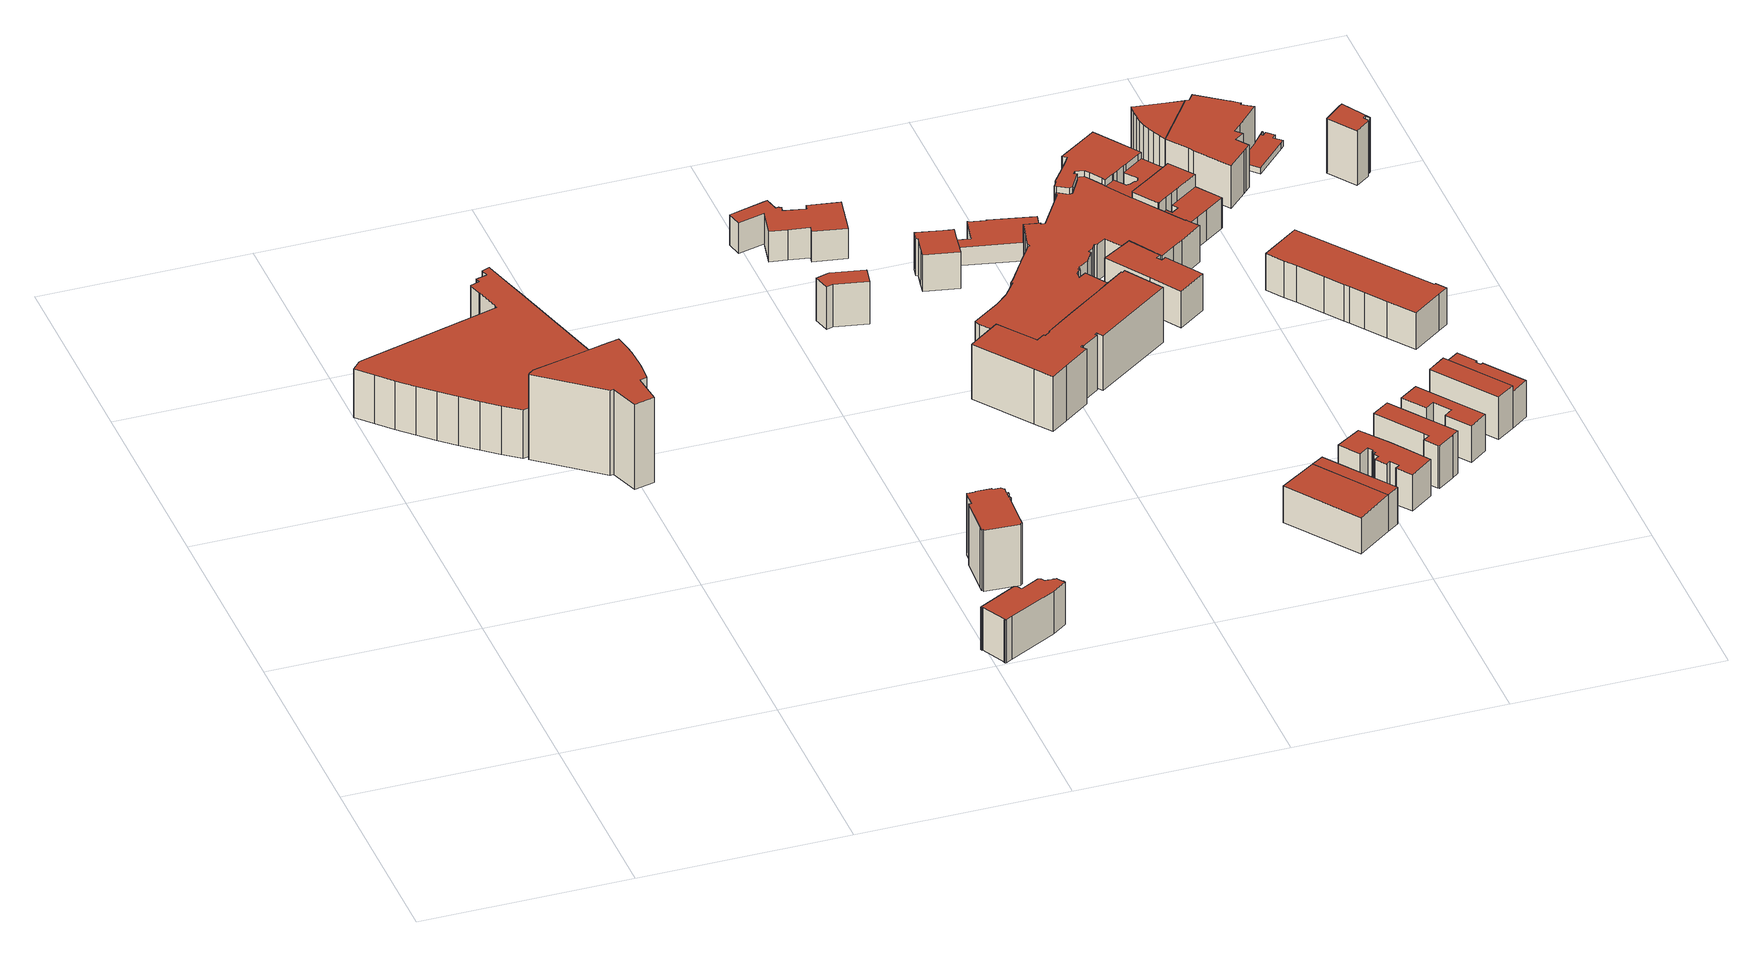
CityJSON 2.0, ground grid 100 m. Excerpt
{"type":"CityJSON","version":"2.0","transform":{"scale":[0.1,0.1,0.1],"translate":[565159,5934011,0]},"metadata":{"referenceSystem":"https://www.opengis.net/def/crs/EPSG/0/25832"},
"CityObjects":{
"building1":{"type":"Building","attributes":{"source":"Freie und Hansestadt Hamburg, LGV / ALKIS","function":"residential","buildingFunctionCode":"1120","roofType":"1000","storeysAboveGround":8,"groundArea":4777,"estimatedHeight":25.6,"heightSource":"storeysAboveGround * 3.2m, fallback 12m; demo extrusion"},"geometry":[{"type":"Solid","lod":"1","boundaries":[[[[0,1,2,3,4,5,6,7,8,9,10,11,12,13,14,15,16,17,18,19,20,21,22,23,24,25,26,27,28,29,30,31]],[[32,33,34,35,36,37,38,39,40,41,42,43,44,45,46,47,48,49,50,51,52,53,54,55,56,57,58,59,60,61,62,63]],[[31,30,33,32]],[[30,29,34,33]],[[29,28,35,34]],[[28,27,36,35]],[[27,26,37,36]],[[26,25,38,37]],[[25,24,39,38]],[[24,23,40,39]],[[23,22,41,40]],[[22,21,42,41]],[[21,20,43,42]],[[20,19,44,43]],[[19,18,45,44]],[[18,17,46,45]],[[17,16,47,46]],[[16,15,48,47]],[[15,14,49,48]],[[14,13,50,49]],[[13,12,51,50]],[[12,11,52,51]],[[11,10,53,52]],[[10,9,54,53]],[[9,8,55,54]],[[8,7,56,55]],[[7,6,57,56]],[[6,5,58,57]],[[5,4,59,58]],[[4,3,60,59]],[[3,2,61,60]],[[2,1,62,61]],[[1,0,63,62]],[[0,31,32,63]]]],"semantics":{"surfaces":[{"type":"GroundSurface"},{"type":"RoofSurface"},{"type":"WallSurface"}],"values":[[0,1,2,2,2,2,2,2,2,2,2,2,2,2,2,2,2,2,2,2,2,2,2,2,2,2,2,2,2,2,2,2,2,2]]}}]},
"building2":{"type":"Building","attributes":{"source":"Freie und Hansestadt Hamburg, LGV / ALKIS","function":"commercial","buildingFunctionCode":"2020","roofType":"1000","storeysAboveGround":14,"groundArea":1231,"estimatedHeight":44.8,"heightSource":"storeysAboveGround * 3.2m, fallback 12m; demo extrusion"},"geometry":[{"type":"Solid","lod":"1","boundaries":[[[[64,65,66,67,68,69,70,6,5,4,3,2,71,72,73,74,75,76,77,78]],[[79,80,81,82,83,84,85,86,87,88,89,90,91,92,93,94,95,96,97,98]],[[78,77,80,79]],[[77,76,81,80]],[[76,75,82,81]],[[75,74,83,82]],[[74,73,84,83]],[[73,72,85,84]],[[72,71,86,85]],[[71,2,87,86]],[[2,3,88,87]],[[3,4,89,88]],[[4,5,90,89]],[[5,6,91,90]],[[6,70,92,91]],[[70,69,93,92]],[[69,68,94,93]],[[68,67,95,94]],[[67,66,96,95]],[[66,65,97,96]],[[65,64,98,97]],[[64,78,79,98]]]],"semantics":{"surfaces":[{"type":"GroundSurface"},{"type":"RoofSurface"},{"type":"WallSurface"}],"values":[[0,1,2,2,2,2,2,2,2,2,2,2,2,2,2,2,2,2,2,2,2,2]]}}]},
"building3":{"type":"Building","attributes":{"source":"Freie und Hansestadt Hamburg, LGV / ALKIS","function":"commercial","buildingFunctionCode":"2020","roofType":"3400","storeysAboveGround":7,"groundArea":482,"estimatedHeight":22.4,"heightSource":"storeysAboveGround * 3.2m, fallback 12m; demo extrusion"},"geometry":[{"type":"Solid","lod":"1","boundaries":[[[[99,100,101,102,103,104,105,106,107,108,109,110,111,112,113,114,115,116,117,118,119,120,121,122,123,124,125,126,127,128,129,130,131,132,133]],[[134,135,136,137,138,139,140,141,142,143,144,145,146,147,148,149,150,151,152,153,154,155,156,157,158,159,160,161,162,163,164,165,166,167,168]],[[133,132,135,134]],[[132,131,136,135]],[[131,130,137,136]],[[130,129,138,137]],[[129,128,139,138]],[[128,127,140,139]],[[127,126,141,140]],[[126,125,142,141]],[[125,124,143,142]],[[124,123,144,143]],[[123,122,145,144]],[[122,121,146,145]],[[121,120,147,146]],[[120,119,148,147]],[[119,118,149,148]],[[118,117,150,149]],[[117,116,151,150]],[[116,115,152,151]],[[115,114,153,152]],[[114,113,154,153]],[[113,112,155,154]],[[112,111,156,155]],[[111,110,157,156]],[[110,109,158,157]],[[109,108,159,158]],[[108,107,160,159]],[[107,106,161,160]],[[106,105,162,161]],[[105,104,163,162]],[[104,103,164,163]],[[103,102,165,164]],[[102,101,166,165]],[[101,100,167,166]],[[100,99,168,167]],[[99,133,134,168]]]],"semantics":{"surfaces":[{"type":"GroundSurface"},{"type":"RoofSurface"},{"type":"WallSurface"}],"values":[[0,1,2,2,2,2,2,2,2,2,2,2,2,2,2,2,2,2,2,2,2,2,2,2,2,2,2,2,2,2,2,2,2,2,2,2,2]]}}]},
"building4":{"type":"Building","attributes":{"source":"Freie und Hansestadt Hamburg, LGV / ALKIS","function":"commercial","buildingFunctionCode":"2310","roofType":"1000","storeysAboveGround":10,"groundArea":520,"estimatedHeight":32,"heightSource":"storeysAboveGround * 3.2m, fallback 12m; demo extrusion"},"geometry":[{"type":"Solid","lod":"1","boundaries":[[[[169,170,171,172,173,174,175,176,177,178,179,180,181,182,183,184,185,186,187,188,189,190,191,192,193,194,195]],[[196,197,198,199,200,201,202,203,204,205,206,207,208,209,210,211,212,213,214,215,216,217,218,219,220,221,222]],[[195,194,197,196]],[[194,193,198,197]],[[193,192,199,198]],[[192,191,200,199]],[[191,190,201,200]],[[190,189,202,201]],[[189,188,203,202]],[[188,187,204,203]],[[187,186,205,204]],[[186,185,206,205]],[[185,184,207,206]],[[184,183,208,207]],[[183,182,209,208]],[[182,181,210,209]],[[181,180,211,210]],[[180,179,212,211]],[[179,178,213,212]],[[178,177,214,213]],[[177,176,215,214]],[[176,175,216,215]],[[175,174,217,216]],[[174,173,218,217]],[[173,172,219,218]],[[172,171,220,219]],[[171,170,221,220]],[[170,169,222,221]],[[169,195,196,222]]]],"semantics":{"surfaces":[{"type":"GroundSurface"},{"type":"RoofSurface"},{"type":"WallSurface"}],"values":[[0,1,2,2,2,2,2,2,2,2,2,2,2,2,2,2,2,2,2,2,2,2,2,2,2,2,2,2,2]]}}]},
"building5":{"type":"Building","attributes":{"source":"Freie und Hansestadt Hamburg, LGV / ALKIS","function":"commercial","buildingFunctionCode":"2020","roofType":"1000","storeysAboveGround":7,"groundArea":184,"estimatedHeight":22.4,"heightSource":"storeysAboveGround * 3.2m, fallback 12m; demo extrusion"},"geometry":[{"type":"Solid","lod":"1","boundaries":[[[[223,224,225,226,227,228,229]],[[230,231,232,233,234,235,236]],[[229,228,231,230]],[[228,227,232,231]],[[227,226,233,232]],[[226,225,234,233]],[[225,224,235,234]],[[224,223,236,235]],[[223,229,230,236]]]],"semantics":{"surfaces":[{"type":"GroundSurface"},{"type":"RoofSurface"},{"type":"WallSurface"}],"values":[[0,1,2,2,2,2,2,2,2]]}}]},
"building6":{"type":"Building","attributes":{"source":"Freie und Hansestadt Hamburg, LGV / ALKIS","function":"commercial","buildingFunctionCode":"2020","roofType":"3400","storeysAboveGround":5,"groundArea":736,"estimatedHeight":16,"heightSource":"storeysAboveGround * 3.2m, fallback 12m; demo extrusion"},"geometry":[{"type":"Solid","lod":"1","boundaries":[[[[237,238,239,240,241,242,243,244,245,246,247,248,249,250,251,252,253,254,255]],[[256,257,258,259,260,261,262,263,264,265,266,267,268,269,270,271,272,273,274]],[[255,254,257,256]],[[254,253,258,257]],[[253,252,259,258]],[[252,251,260,259]],[[251,250,261,260]],[[250,249,262,261]],[[249,248,263,262]],[[248,247,264,263]],[[247,246,265,264]],[[246,245,266,265]],[[245,244,267,266]],[[244,243,268,267]],[[243,242,269,268]],[[242,241,270,269]],[[241,240,271,270]],[[240,239,272,271]],[[239,238,273,272]],[[238,237,274,273]],[[237,255,256,274]]]],"semantics":{"surfaces":[{"type":"GroundSurface"},{"type":"RoofSurface"},{"type":"WallSurface"}],"values":[[0,1,2,2,2,2,2,2,2,2,2,2,2,2,2,2,2,2,2,2,2]]}}]},
"building7":{"type":"Building","attributes":{"source":"Freie und Hansestadt Hamburg, LGV / ALKIS","function":"commercial","buildingFunctionCode":"2020","roofType":"1000","storeysAboveGround":6,"groundArea":290,"estimatedHeight":19.2,"heightSource":"storeysAboveGround * 3.2m, fallback 12m; demo extrusion"},"geometry":[{"type":"Solid","lod":"1","boundaries":[[[[275,276,277,278,279,280,281,282,283,284,285]],[[286,287,288,289,290,291,292,293,294,295,296]],[[285,284,287,286]],[[284,283,288,287]],[[283,282,289,288]],[[282,281,290,289]],[[281,280,291,290]],[[280,279,292,291]],[[279,278,293,292]],[[278,277,294,293]],[[277,276,295,294]],[[276,275,296,295]],[[275,285,286,296]]]],"semantics":{"surfaces":[{"type":"GroundSurface"},{"type":"RoofSurface"},{"type":"WallSurface"}],"values":[[0,1,2,2,2,2,2,2,2,2,2,2,2]]}}]},
"building8":{"type":"Building","attributes":{"source":"Freie und Hansestadt Hamburg, LGV / ALKIS","function":"commercial","buildingFunctionCode":"2071","roofType":"1000","storeysAboveGround":9,"groundArea":2142,"estimatedHeight":28.8,"heightSource":"storeysAboveGround * 3.2m, fallback 12m; demo extrusion"},"geometry":[{"type":"Solid","lod":"1","boundaries":[[[[297,298,299,300,301,302,303,304,305,306,307,308,309,310,311,312,313,314,315,316,317,318,319,320,321,322,323,324,325,326,327]],[[328,329,330,331,332,333,334,335,336,337,338,339,340,341,342,343,344,345,346,347,348,349,350,351,352,353,354,355,356,357,358]],[[327,326,329,328]],[[326,325,330,329]],[[325,324,331,330]],[[324,323,332,331]],[[323,322,333,332]],[[322,321,334,333]],[[321,320,335,334]],[[320,319,336,335]],[[319,318,337,336]],[[318,317,338,337]],[[317,316,339,338]],[[316,315,340,339]],[[315,314,341,340]],[[314,313,342,341]],[[313,312,343,342]],[[312,311,344,343]],[[311,310,345,344]],[[310,309,346,345]],[[309,308,347,346]],[[308,307,348,347]],[[307,306,349,348]],[[306,305,350,349]],[[305,304,351,350]],[[304,303,352,351]],[[303,302,353,352]],[[302,301,354,353]],[[301,300,355,354]],[[300,299,356,355]],[[299,298,357,356]],[[298,297,358,357]],[[297,327,328,358]]]],"semantics":{"surfaces":[{"type":"GroundSurface"},{"type":"RoofSurface"},{"type":"WallSurface"}],"values":[[0,1,2,2,2,2,2,2,2,2,2,2,2,2,2,2,2,2,2,2,2,2,2,2,2,2,2,2,2,2,2,2,2]]}}]},
"building9":{"type":"Building","attributes":{"source":"Freie und Hansestadt Hamburg, LGV / ALKIS","function":"commercial","buildingFunctionCode":"2020","roofType":"3400","storeysAboveGround":6,"groundArea":855,"estimatedHeight":19.2,"heightSource":"storeysAboveGround * 3.2m, fallback 12m; demo extrusion"},"geometry":[{"type":"Solid","lod":"1","boundaries":[[[[359,360,361,362]],[[363,364,365,366]],[[362,361,364,363]],[[361,360,365,364]],[[360,359,366,365]],[[359,362,363,366]]]],"semantics":{"surfaces":[{"type":"GroundSurface"},{"type":"RoofSurface"},{"type":"WallSurface"}],"values":[[0,1,2,2,2,2]]}}]},
"building10":{"type":"Building","attributes":{"source":"Freie und Hansestadt Hamburg, LGV / ALKIS","function":"commercial","buildingFunctionCode":"2520","roofType":"1000","storeysAboveGround":3,"groundArea":622,"estimatedHeight":9.6,"heightSource":"storeysAboveGround * 3.2m, fallback 12m; demo extrusion"},"geometry":[{"type":"Solid","lod":"1","boundaries":[[[[367,368,369,370,371,372,373,284,283,374,375,376,377,378,379]],[[380,381,382,383,384,385,386,387,388,389,390,391,392,393,394]],[[379,378,381,380]],[[378,377,382,381]],[[377,376,383,382]],[[376,375,384,383]],[[375,374,385,384]],[[374,283,386,385]],[[283,284,387,386]],[[284,373,388,387]],[[373,372,389,388]],[[372,371,390,389]],[[371,370,391,390]],[[370,369,392,391]],[[369,368,393,392]],[[368,367,394,393]],[[367,379,380,394]]]],"semantics":{"surfaces":[{"type":"GroundSurface"},{"type":"RoofSurface"},{"type":"WallSurface"}],"values":[[0,1,2,2,2,2,2,2,2,2,2,2,2,2,2,2,2]]}}]},
"building11":{"type":"Building","attributes":{"source":"Freie und Hansestadt Hamburg, LGV / ALKIS","function":"commercial","buildingFunctionCode":"2020","roofType":"1000","storeysAboveGround":6,"groundArea":5224,"estimatedHeight":19.2,"heightSource":"storeysAboveGround * 3.2m, fallback 12m; demo extrusion"},"geometry":[{"type":"Solid","lod":"1","boundaries":[[[[395,396,397,398,399,400,401,402,403,404,405,406,407,408,409,410,411,412,413,414,415,416,417,418,419,420,421,422,423,424,425,426,427,428,429,430,431,432,433,434,435,436,437,325,324,438,439,323,322,321,320,319,318,317,316,315,440,441,314,313,442,443,444,445,446,447,448,449,450,451,452,453,454,455,456,457,458,459,460,461,462,463,464,465,466,467,468,469,470,373,372,471,472,473,474,475,476,477,478,479,480,481,482,483,484]],[[485,486,487,488,489,490,491,492,493,494,495,496,497,498,499,500,501,502,503,504,505,506,507,508,509,510,511,512,513,514,515,516,517,518,519,520,521,522,523,524,525,526,527,528,529,530,531,532,533,534,535,536,537,538,539,540,541,542,543,544,545,546,547,548,549,550,551,552,553,554,555,556,557,558,559,560,561,562,563,564,565,566,567,568,569,570,571,572,573,574,575,576,577,578,579,580,581,582,583,584,585,586,587,588,589]],[[484,483,486,485]],[[483,482,487,486]],[[482,481,488,487]],[[481,480,489,488]],[[480,479,490,489]],[[479,478,491,490]],[[478,477,492,491]],[[477,476,493,492]],[[476,475,494,493]],[[475,474,495,494]],[[474,473,496,495]],[[473,472,497,496]],[[472,471,498,497]],[[471,372,499,498]],[[372,373,500,499]],[[373,470,501,500]],[[470,469,502,501]],[[469,468,503,502]],[[468,467,504,503]],[[467,466,505,504]],[[466,465,506,505]],[[465,464,507,506]],[[464,463,508,507]],[[463,462,509,508]],[[462,461,510,509]],[[461,460,511,510]],[[460,459,512,511]],[[459,458,513,512]],[[458,457,514,513]],[[457,456,515,514]],[[456,455,516,515]],[[455,454,517,516]],[[454,453,518,517]],[[453,452,519,518]],[[452,451,520,519]],[[451,450,521,520]],[[450,449,522,521]],[[449,448,523,522]],[[448,447,524,523]],[[447,446,525,524]],[[446,445,526,525]],[[445,444,527,526]],[[444,443,528,527]],[[443,442,529,528]],[[442,313,530,529]],[[313,314,531,530]],[[314,441,532,531]],[[441,440,533,532]],[[440,315,534,533]],[[315,316,535,534]],[[316,317,536,535]],[[317,318,537,536]],[[318,319,538,537]],[[319,320,539,538]],[[320,321,540,539]],[[321,322,541,540]],[[322,323,542,541]],[[323,439,543,542]],[[439,438,544,543]],[[438,324,545,544]],[[324,325,546,545]],[[325,437,547,546]],[[437,436,548,547]],[[436,435,549,548]],[[435,434,550,549]],[[434,433,551,550]],[[433,432,552,551]],[[432,431,553,552]],[[431,430,554,553]],[[430,429,555,554]],[[429,428,556,555]],[[428,427,557,556]],[[427,426,558,557]],[[426,425,559,558]],[[425,424,560,559]],[[424,423,561,560]],[[423,422,562,561]],[[422,421,563,562]],[[421,420,564,563]],[[420,419,565,564]],[[419,418,566,565]],[[418,417,567,566]],[[417,416,568,567]],[[416,415,569,568]],[[415,414,570,569]],[[414,413,571,570]],[[413,412,572,571]],[[412,411,573,572]],[[411,410,574,573]],[[410,409,575,574]],[[409,408,576,575]],[[408,407,577,576]],[[407,406,578,577]],[[406,405,579,578]],[[405,404,580,579]],[[404,403,581,580]],[[403,402,582,581]],[[402,401,583,582]],[[401,400,584,583]],[[400,399,585,584]],[[399,398,586,585]],[[398,397,587,586]],[[397,396,588,587]],[[396,395,589,588]],[[395,484,485,589]]]],"semantics":{"surfaces":[{"type":"GroundSurface"},{"type":"RoofSurface"},{"type":"WallSurface"}],"values":[[0,1,2,2,2,2,2,2,2,2,2,2,2,2,2,2,2,2,2,2,2,2,2,2,2,2,2,2,2,2,2,2,2,2,2,2,2,2,2,2,2,2,2,2,2,2,2,2,2,2,2,2,2,2,2,2,2,2,2,2,2,2,2,2,2,2,2,2,2,2,2,2,2,2,2,2,2,2,2,2,2,2,2,2,2,2,2,2,2,2,2,2,2,2,2,2,2,2,2,2,2,2,2,2,2,2,2]]}}]},
"building12":{"type":"Building","attributes":{"source":"Freie und Hansestadt Hamburg, LGV / ALKIS","function":"commercial","buildingFunctionCode":"2020","roofType":"3400","storeysAboveGround":6,"groundArea":271,"estimatedHeight":19.2,"heightSource":"storeysAboveGround * 3.2m, fallback 12m; demo extrusion"},"geometry":[{"type":"Solid","lod":"1","boundaries":[[[[362,361,590,591]],[[592,593,364,363]],[[591,590,593,592]],[[590,361,364,593]],[[361,362,363,364]],[[362,591,592,363]]]],"semantics":{"surfaces":[{"type":"GroundSurface"},{"type":"RoofSurface"},{"type":"WallSurface"}],"values":[[0,1,2,2,2,2]]}}]},
"building13":{"type":"Building","attributes":{"source":"Freie und Hansestadt Hamburg, LGV / ALKIS","function":"commercial","buildingFunctionCode":"2310","roofType":"3200","storeysAboveGround":6,"groundArea":506,"estimatedHeight":19.2,"heightSource":"storeysAboveGround * 3.2m, fallback 12m; demo extrusion"},"geometry":[{"type":"Solid","lod":"1","boundaries":[[[[594,595,596,597,598,599,600,601,602,603,604,605,606,607,608,609,610,611,612]],[[613,614,615,616,617,618,619,620,621,622,623,624,625,626,627,628,629,630,631]],[[612,611,614,613]],[[611,610,615,614]],[[610,609,616,615]],[[609,608,617,616]],[[608,607,618,617]],[[607,606,619,618]],[[606,605,620,619]],[[605,604,621,620]],[[604,603,622,621]],[[603,602,623,622]],[[602,601,624,623]],[[601,600,625,624]],[[600,599,626,625]],[[599,598,627,626]],[[598,597,628,627]],[[597,596,629,628]],[[596,595,630,629]],[[595,594,631,630]],[[594,612,613,631]]]],"semantics":{"surfaces":[{"type":"GroundSurface"},{"type":"RoofSurface"},{"type":"WallSurface"}],"values":[[0,1,2,2,2,2,2,2,2,2,2,2,2,2,2,2,2,2,2,2,2]]}}]},
"building14":{"type":"Building","attributes":{"source":"Freie und Hansestadt Hamburg, LGV / ALKIS","function":"commercial","buildingFunctionCode":"2020","roofType":"1000","storeysAboveGround":6,"groundArea":663,"estimatedHeight":19.2,"heightSource":"storeysAboveGround * 3.2m, fallback 12m; demo extrusion"},"geometry":[{"type":"Solid","lod":"1","boundaries":[[[[632,633,634,635,636,637,638,418,417,416]],[[568,567,566,639,640,641,642,643,644,645]],[[416,417,567,568]],[[417,418,566,567]],[[418,638,639,566]],[[638,637,640,639]],[[637,636,641,640]],[[636,635,642,641]],[[635,634,643,642]],[[634,633,644,643]],[[633,632,645,644]],[[632,416,568,645]]]],"semantics":{"surfaces":[{"type":"GroundSurface"},{"type":"RoofSurface"},{"type":"WallSurface"}],"values":[[0,1,2,2,2,2,2,2,2,2,2,2]]}}]},
"building15":{"type":"Building","attributes":{"source":"Freie und Hansestadt Hamburg, LGV / ALKIS","function":"commercial","buildingFunctionCode":"2010","roofType":"1000","storeysAboveGround":7,"groundArea":402,"estimatedHeight":22.4,"heightSource":"storeysAboveGround * 3.2m, fallback 12m; demo extrusion"},"geometry":[{"type":"Solid","lod":"1","boundaries":[[[[646,647,648,649,650,651,652,653,654,655,656]],[[657,658,659,660,661,662,663,664,665,666,667]],[[656,655,658,657]],[[655,654,659,658]],[[654,653,660,659]],[[653,652,661,660]],[[652,651,662,661]],[[651,650,663,662]],[[650,649,664,663]],[[649,648,665,664]],[[648,647,666,665]],[[647,646,667,666]],[[646,656,657,667]]]],"semantics":{"surfaces":[{"type":"GroundSurface"},{"type":"RoofSurface"},{"type":"WallSurface"}],"values":[[0,1,2,2,2,2,2,2,2,2,2,2,2]]}}]},
"building16":{"type":"Building","attributes":{"source":"Freie und Hansestadt Hamburg, LGV / ALKIS","function":"commercial","buildingFunctionCode":"2310","roofType":"5000","storeysAboveGround":7,"groundArea":782,"estimatedHeight":22.4,"heightSource":"storeysAboveGround * 3.2m, fallback 12m; demo extrusion"},"geometry":[{"type":"Solid","lod":"1","boundaries":[[[[668,669,670,671,672,673,395,484,483,482,481,480,479,478,477,476,674,675,676,677,678,679,680,681,682,683,684,685]],[[686,687,688,689,690,691,692,693,694,695,696,697,698,699,700,701,702,703,704,705,706,707,708,709,710,711,712,713]],[[685,684,687,686]],[[684,683,688,687]],[[683,682,689,688]],[[682,681,690,689]],[[681,680,691,690]],[[680,679,692,691]],[[679,678,693,692]],[[678,677,694,693]],[[677,676,695,694]],[[676,675,696,695]],[[675,674,697,696]],[[674,476,698,697]],[[476,477,699,698]],[[477,478,700,699]],[[478,479,701,700]],[[479,480,702,701]],[[480,481,703,702]],[[481,482,704,703]],[[482,483,705,704]],[[483,484,706,705]],[[484,395,707,706]],[[395,673,708,707]],[[673,672,709,708]],[[672,671,710,709]],[[671,670,711,710]],[[670,669,712,711]],[[669,668,713,712]],[[668,685,686,713]]]],"semantics":{"surfaces":[{"type":"GroundSurface"},{"type":"RoofSurface"},{"type":"WallSurface"}],"values":[[0,1,2,2,2,2,2,2,2,2,2,2,2,2,2,2,2,2,2,2,2,2,2,2,2,2,2,2,2,2]]}}]},
"building17":{"type":"Building","attributes":{"source":"Freie und Hansestadt Hamburg, LGV / ALKIS","function":"commercial","buildingFunctionCode":"2310","roofType":"3400","storeysAboveGround":6,"groundArea":322,"estimatedHeight":19.2,"heightSource":"storeysAboveGround * 3.2m, fallback 12m; demo extrusion"},"geometry":[{"type":"Solid","lod":"1","boundaries":[[[[714,715,399,398,397,396,395,673,672,716,717,718,719,720,721,670,669,668,685]],[[722,723,724,725,726,727,728,729,730,731,732,733,589,588,587,586,585,734,735]],[[685,668,723,722]],[[668,669,724,723]],[[669,670,725,724]],[[670,721,726,725]],[[721,720,727,726]],[[720,719,728,727]],[[719,718,729,728]],[[718,717,730,729]],[[717,716,731,730]],[[716,672,732,731]],[[672,673,733,732]],[[673,395,589,733]],[[395,396,588,589]],[[396,397,587,588]],[[397,398,586,587]],[[398,399,585,586]],[[399,715,734,585]],[[715,714,735,734]],[[714,685,722,735]]]],"semantics":{"surfaces":[{"type":"GroundSurface"},{"type":"RoofSurface"},{"type":"WallSurface"}],"values":[[0,1,2,2,2,2,2,2,2,2,2,2,2,2,2,2,2,2,2,2,2]]}}]},
"building18":{"type":"Building","attributes":{"source":"Freie und Hansestadt Hamburg, LGV / ALKIS","function":"commercial","buildingFunctionCode":"2020","roofType":"5000","storeysAboveGround":7,"groundArea":382,"estimatedHeight":22.4,"heightSource":"storeysAboveGround * 3.2m, fallback 12m; demo extrusion"},"geometry":[{"type":"Solid","lod":"1","boundaries":[[[[736,737,404,403,402,401,400,399,715,714,738,739,740]],[[741,742,743,744,745,746,747,748,749,750,751,752,753]],[[740,739,742,741]],[[739,738,743,742]],[[738,714,744,743]],[[714,715,745,744]],[[715,399,746,745]],[[399,400,747,746]],[[400,401,748,747]],[[401,402,749,748]],[[402,403,750,749]],[[403,404,751,750]],[[404,737,752,751]],[[737,736,753,752]],[[736,740,741,753]]]],"semantics":{"surfaces":[{"type":"GroundSurface"},{"type":"RoofSurface"},{"type":"WallSurface"}],"values":[[0,1,2,2,2,2,2,2,2,2,2,2,2,2,2]]}}]},
"building19":{"type":"Building","attributes":{"source":"Freie und Hansestadt Hamburg, LGV / ALKIS","function":"commercial","buildingFunctionCode":"2310","roofType":"1000","storeysAboveGround":6,"groundArea":338,"estimatedHeight":19.2,"heightSource":"storeysAboveGround * 3.2m, fallback 12m; demo extrusion"},"geometry":[{"type":"Solid","lod":"1","boundaries":[[[[754,755,756,757,758,759,760,761]],[[762,763,764,765,766,767,768,769]],[[761,760,763,762]],[[760,759,764,763]],[[759,758,765,764]],[[758,757,766,765]],[[757,756,767,766]],[[756,755,768,767]],[[755,754,769,768]],[[754,761,762,769]]]],"semantics":{"surfaces":[{"type":"GroundSurface"},{"type":"RoofSurface"},{"type":"WallSurface"}],"values":[[0,1,2,2,2,2,2,2,2,2]]}}]},
"building20":{"type":"Building","attributes":{"source":"Freie und Hansestadt Hamburg, LGV / ALKIS","function":"commercial","buildingFunctionCode":"2020","roofType":"3100","storeysAboveGround":5,"groundArea":374,"estimatedHeight":16,"heightSource":"storeysAboveGround * 3.2m, fallback 12m; demo extrusion"},"geometry":[{"type":"Solid","lod":"1","boundaries":[[[[770,771,772,409,408,407,406,405,404,737,736,773,774,740,739,738,775,776]],[[777,778,779,780,781,782,783,784,785,786,787,788,789,790,791,792,793,794]],[[776,775,778,777]],[[775,738,779,778]],[[738,739,780,779]],[[739,740,781,780]],[[740,774,782,781]],[[774,773,783,782]],[[773,736,784,783]],[[736,737,785,784]],[[737,404,786,785]],[[404,405,787,786]],[[405,406,788,787]],[[406,407,789,788]],[[407,408,790,789]],[[408,409,791,790]],[[409,772,792,791]],[[772,771,793,792]],[[771,770,794,793]],[[770,776,777,794]]]],"semantics":{"surfaces":[{"type":"GroundSurface"},{"type":"RoofSurface"},{"type":"WallSurface"}],"values":[[0,1,2,2,2,2,2,2,2,2,2,2,2,2,2,2,2,2,2,2]]}}]},
"building21":{"type":"Building","attributes":{"source":"Freie und Hansestadt Hamburg, LGV / ALKIS","function":"commercial","buildingFunctionCode":"2020","roofType":"1000","storeysAboveGround":7,"groundArea":380,"estimatedHeight":22.4,"heightSource":"storeysAboveGround * 3.2m, fallback 12m; demo extrusion"},"geometry":[{"type":"Solid","lod":"1","boundaries":[[[[795,796,797,798]],[[799,800,801,802]],[[798,797,800,799]],[[797,796,801,800]],[[796,795,802,801]],[[795,798,799,802]]]],"semantics":{"surfaces":[{"type":"GroundSurface"},{"type":"RoofSurface"},{"type":"WallSurface"}],"values":[[0,1,2,2,2,2]]}}]},
"building22":{"type":"Building","attributes":{"source":"Freie und Hansestadt Hamburg, LGV / ALKIS","function":"commercial","buildingFunctionCode":"2310","roofType":"3400","storeysAboveGround":7,"groundArea":364,"estimatedHeight":22.4,"heightSource":"storeysAboveGround * 3.2m, fallback 12m; demo extrusion"},"geometry":[{"type":"Solid","lod":"1","boundaries":[[[[803,804,805,806,807,808,809,810,811,812,813,814,815,816]],[[817,818,819,820,821,822,823,824,825,826,827,828,829,830]],[[816,815,818,817]],[[815,814,819,818]],[[814,813,820,819]],[[813,812,821,820]],[[812,811,822,821]],[[811,810,823,822]],[[810,809,824,823]],[[809,808,825,824]],[[808,807,826,825]],[[807,806,827,826]],[[806,805,828,827]],[[805,804,829,828]],[[804,803,830,829]],[[803,816,817,830]]]],"semantics":{"surfaces":[{"type":"GroundSurface"},{"type":"RoofSurface"},{"type":"WallSurface"}],"values":[[0,1,2,2,2,2,2,2,2,2,2,2,2,2,2,2]]}}]},
"building23":{"type":"Building","attributes":{"source":"Freie und Hansestadt Hamburg, LGV / ALKIS","function":"commercial","buildingFunctionCode":"2010","roofType":"1000","storeysAboveGround":6,"groundArea":1761,"estimatedHeight":19.2,"heightSource":"storeysAboveGround * 3.2m, fallback 12m; demo extrusion"},"geometry":[{"type":"Solid","lod":"1","boundaries":[[[[831,832,833,834,835,836,837,838,839,840,841,842,843,844,845]],[[846,847,848,849,850,851,852,853,854,855,856,857,858,859,860]],[[845,844,847,846]],[[844,843,848,847]],[[843,842,849,848]],[[842,841,850,849]],[[841,840,851,850]],[[840,839,852,851]],[[839,838,853,852]],[[838,837,854,853]],[[837,836,855,854]],[[836,835,856,855]],[[835,834,857,856]],[[834,833,858,857]],[[833,832,859,858]],[[832,831,860,859]],[[831,845,846,860]]]],"semantics":{"surfaces":[{"type":"GroundSurface"},{"type":"RoofSurface"},{"type":"WallSurface"}],"values":[[0,1,2,2,2,2,2,2,2,2,2,2,2,2,2,2,2]]}}]},
"building24":{"type":"Building","attributes":{"source":"Freie und Hansestadt Hamburg, LGV / ALKIS","function":"commercial","buildingFunctionCode":"2310","roofType":"3100","storeysAboveGround":6,"groundArea":372,"estimatedHeight":19.2,"heightSource":"storeysAboveGround * 3.2m, fallback 12m; demo extrusion"},"geometry":[{"type":"Solid","lod":"1","boundaries":[[[[797,861,862,863,864,865,866,798]],[[867,868,869,870,871,872,873,874]],[[798,866,868,867]],[[866,865,869,868]],[[865,864,870,869]],[[864,863,871,870]],[[863,862,872,871]],[[862,861,873,872]],[[861,797,874,873]],[[797,798,867,874]]]],"semantics":{"surfaces":[{"type":"GroundSurface"},{"type":"RoofSurface"},{"type":"WallSurface"}],"values":[[0,1,2,2,2,2,2,2,2,2]]}}]},
"building25":{"type":"Building","attributes":{"source":"Freie und Hansestadt Hamburg, LGV / ALKIS","function":"commercial","buildingFunctionCode":"2310","roofType":"1000","storeysAboveGround":7,"groundArea":1088,"estimatedHeight":22.4,"heightSource":"storeysAboveGround * 3.2m, fallback 12m; demo extrusion"},"geometry":[{"type":"Solid","lod":"1","boundaries":[[[[875,876,877,878,879,880,881,882,883,884,885,886,887,888,889,890,891,807,806,805,892]],[[893,828,827,826,894,895,896,897,898,899,900,901,902,903,904,905,906,907,908,909,910]],[[892,805,828,893]],[[805,806,827,828]],[[806,807,826,827]],[[807,891,894,826]],[[891,890,895,894]],[[890,889,896,895]],[[889,888,897,896]],[[888,887,898,897]],[[887,886,899,898]],[[886,885,900,899]],[[885,884,901,900]],[[884,883,902,901]],[[883,882,903,902]],[[882,881,904,903]],[[881,880,905,904]],[[880,879,906,905]],[[879,878,907,906]],[[878,877,908,907]],[[877,876,909,908]],[[876,875,910,909]],[[875,892,893,910]]]],"semantics":{"surfaces":[{"type":"GroundSurface"},{"type":"RoofSurface"},{"type":"WallSurface"}],"values":[[0,1,2,2,2,2,2,2,2,2,2,2,2,2,2,2,2,2,2,2,2,2,2]]}}]},
"building26":{"type":"Building","attributes":{"source":"Freie und Hansestadt Hamburg, LGV / ALKIS","function":"commercial","buildingFunctionCode":"2080","roofType":"1000","storeysAboveGround":1,"groundArea":248,"estimatedHeight":3.2,"heightSource":"storeysAboveGround * 3.2m, fallback 12m; demo extrusion"},"geometry":[{"type":"Solid","lod":"1","boundaries":[[[[911,882,881,912,913,914,915,916,917,918,919,920,921]],[[922,923,924,925,926,927,928,929,930,931,932,933,934]],[[921,920,923,922]],[[920,919,924,923]],[[919,918,925,924]],[[918,917,926,925]],[[917,916,927,926]],[[916,915,928,927]],[[915,914,929,928]],[[914,913,930,929]],[[913,912,931,930]],[[912,881,932,931]],[[881,882,933,932]],[[882,911,934,933]],[[911,921,922,934]]]],"semantics":{"surfaces":[{"type":"GroundSurface"},{"type":"RoofSurface"},{"type":"WallSurface"}],"values":[[0,1,2,2,2,2,2,2,2,2,2,2,2,2,2]]}}]},
"building27":{"type":"Building","attributes":{"source":"Freie und Hansestadt Hamburg, LGV / ALKIS","function":"commercial","buildingFunctionCode":"2050","roofType":"1000","storeysAboveGround":9,"groundArea":193,"estimatedHeight":28.8,"heightSource":"storeysAboveGround * 3.2m, fallback 12m; demo extrusion"},"geometry":[{"type":"Solid","lod":"1","boundaries":[[[[935,936,937,938,939,940,941,942,943,944,945]],[[946,947,948,949,950,951,952,953,954,955,956]],[[945,944,947,946]],[[944,943,948,947]],[[943,942,949,948]],[[942,941,950,949]],[[941,940,951,950]],[[940,939,952,951]],[[939,938,953,952]],[[938,937,954,953]],[[937,936,955,954]],[[936,935,956,955]],[[935,945,946,956]]]],"semantics":{"surfaces":[{"type":"GroundSurface"},{"type":"RoofSurface"},{"type":"WallSurface"}],"values":[[0,1,2,2,2,2,2,2,2,2,2,2,2]]}}]}
},
"vertices":[
[872,2977,0],[1067,2265,0],[1064,2264,0],[987,2246,0],[882,2221,0],[759,2192,0],[640,2164,0],[590,2153,0],[511,2214,0],[434,2276,0],[358,2341,0],[283,2407,0],[210,2474,0],[138,2544,0],[68,2615,0],[0,2687,0],[40,2731,0],[57,2736,0],[738,2923,0],[733,2939,0],[703,3050,0],[701,3056,0],[685,3114,0],[685,3116,0],[728,3131,0],[731,3132,0],[725,3154,0],[776,3167,0],[768,3203,0],[805,3218,0],[807,3213,0],[841,3088,0],[841,3088,256],[807,3213,256],[805,3218,256],[768,3203,256],[776,3167,256],[725,3154,256],[731,3132,256],[728,3131,256],[685,3116,256],[685,3114,256],[701,3056,256],[703,3050,256],[733,2939,256],[738,2923,256],[57,2736,256],[40,2731,256],[0,2687,256],[68,2615,256],[138,2544,256],[210,2474,256],[283,2407,256],[358,2341,256],[434,2276,256],[511,2214,256],[590,2153,256],[640,2164,256],[759,2192,256],[882,2221,256],[987,2246,256],[1064,2264,256],[1067,2265,256],[872,2977,256],
[1048,1943,0],[1064,1797,0],[968,1775,0],[920,1912,0],[902,1908,0],[610,2138,0],[615,2146,0],[1072,2226,0],[1079,2187,0],[1084,2148,0],[1087,2108,0],[1089,2069,0],[1088,2030,0],[1087,1990,0],[1083,1951,0],[1083,1951,448],[1087,1990,448],[1088,2030,448],[1089,2069,448],[1087,2108,448],[1084,2148,448],[1079,2187,448],[1072,2226,448],[1064,2264,448],[987,2246,448],[882,2221,448],[759,2192,448],[640,2164,448],[615,2146,448],[610,2138,448],[902,1908,448],[920,1912,448],[968,1775,448],[1064,1797,448],[1048,1943,448],
[2368,221,0],[2380,204,0],[2382,206,0],[2384,203,0],[2387,200,0],[2315,149,0],[2082,27,0],[2050,10,0],[2046,8,0],[2043,13,0],[2047,15,0],[1985,134,0],[1984,133,0],[1980,140,0],[2165,238,0],[2179,233,0],[2191,212,0],[2280,258,0],[2283,259,0],[2285,259,0],[2286,259,0],[2291,257,0],[2295,253,0],[2296,253,0],[2305,240,0],[2307,238,0],[2310,238,0],[2320,237,0],[2339,236,0],[2345,236,0],[2349,235,0],[2355,235,0],[2359,234,0],[2361,232,0],[2366,225,0],[2366,225,224],[2361,232,224],[2359,234,224],[2355,235,224],[2349,235,224],[2345,236,224],[2339,236,224],[2320,237,224],[2310,238,224],[2307,238,224],[2305,240,224],[2296,253,224],[2295,253,224],[2291,257,224],[2286,259,224],[2285,259,224],[2283,259,224],[2280,258,224],[2191,212,224],[2179,233,224],[2165,238,224],[1980,140,224],[1984,133,224],[1985,134,224],[2047,15,224],[2043,13,224],[2046,8,224],[2050,10,224],[2082,27,224],[2315,149,224],[2387,200,224],[2384,203,224],[2382,206,224],[2380,204,224],[2368,221,224],
[2274,839,0],[2273,833,0],[2311,831,0],[2324,818,0],[2325,817,0],[2323,788,0],[2331,788,0],[2331,776,0],[2323,777,0],[2322,755,0],[2329,754,0],[2329,743,0],[2322,744,0],[2312,577,0],[2311,549,0],[2304,549,0],[2303,542,0],[2137,550,0],[2137,559,0],[2129,559,0],[2130,588,0],[2141,761,0],[2154,760,0],[2158,834,0],[2159,840,0],[2198,838,0],[2199,843,0],[2199,843,320],[2198,838,320],[2159,840,320],[2158,834,320],[2154,760,320],[2141,761,320],[2130,588,320],[2129,559,320],[2137,559,320],[2137,550,320],[2303,542,320],[2304,549,320],[2311,549,320],[2312,577,320],[2322,744,320],[2329,743,320],[2329,754,320],[2322,755,320],[2323,777,320],[2331,776,320],[2331,788,320],[2323,788,320],[2325,817,320],[2324,818,320],[2311,831,320],[2273,833,320],[2274,839,320],
[2338,2621,0],[2179,2651,0],[2149,2643,0],[2128,2720,0],[2179,2735,0],[2193,2739,0],[2354,2708,0],[2354,2708,224],[2193,2739,224],[2179,2735,224],[2128,2720,224],[2149,2643,224],[2179,2651,224],[2338,2621,224],
[2107,3342,0],[1980,3310,0],[1962,3382,0],[2002,3392,0],[2136,3426,0],[2151,3430,0],[2167,3364,0],[2183,3368,0],[2185,3361,0],[2192,3359,0],[2187,3336,0],[2293,3314,0],[2298,3340,0],[2450,3313,0],[2412,3117,0],[2256,3145,0],[2261,3174,0],[2163,3192,0],[2081,3207,0],[2081,3207,160],[2163,3192,160],[2261,3174,160],[2256,3145,160],[2412,3117,160],[2450,3313,160],[2298,3340,160],[2293,3314,160],[2187,3336,160],[2192,3359,160],[2185,3361,160],[2183,3368,160],[2167,3364,160],[2151,3430,160],[2136,3426,160],[2002,3392,160],[1962,3382,160],[1980,3310,160],[2107,3342,160],
[2805,2793,0],[2797,2745,0],[2634,2776,0],[2644,2827,0],[2657,2897,0],[2645,2900,0],[2655,2949,0],[2779,2923,0],[2821,2914,0],[2826,2913,0],[2817,2864,0],[2817,2864,192],[2826,2913,192],[2821,2914,192],[2779,2923,192],[2655,2949,192],[2645,2900,192],[2657,2897,192],[2644,2827,192],[2634,2776,192],[2797,2745,192],[2805,2793,192],
[3373,2247,0],[3488,2072,0],[3124,1813,0],[3104,1841,0],[3094,1834,0],[3100,1825,0],[3019,1767,0],[3014,1774,0],[3005,1767,0],[3024,1741,0],[2898,1650,0],[2818,1591,0],[2757,1674,0],[2565,1939,0],[2568,1941,0],[2717,2048,0],[2721,2043,0],[2756,1997,0],[2816,1917,0],[2845,1877,0],[2884,1905,0],[2889,1898,0],[2917,1918,0],[2914,1922,0],[2996,1982,0],[3050,2021,0],[3221,2144,0],[3262,2174,0],[3320,2216,0],[3356,2242,0],[3360,2237,0],[3360,2237,288],[3356,2242,288],[3320,2216,288],[3262,2174,288],[3221,2144,288],[3050,2021,288],[2996,1982,288],[2914,1922,288],[2917,1918,288],[2889,1898,288],[2884,1905,288],[2845,1877,288],[2816,1917,288],[2756,1997,288],[2721,2043,288],[2717,2048,288],[2568,1941,288],[2565,1939,288],[2757,1674,288],[2818,1591,288],[2898,1650,288],[3024,1741,288],[3005,1767,288],[3014,1774,288],[3019,1767,288],[3100,1825,288],[3094,1834,288],[3104,1841,288],[3124,1813,288],[3488,2072,288],[3373,2247,288],
[3767,279,0],[3528,615,0],[3703,731,0],[3936,403,0],[3936,403,192],[3703,731,192],[3528,615,192],[3767,279,192],
[2946,3079,0],[3025,3062,0],[3026,3066,0],[3242,3018,0],[3201,2835,0],[3194,2836,0],[3121,2852,0],[2832,2974,0],[2840,2973,0],[2839,2970,0],[2917,2953,0],[2945,3084,0],[2947,3083,0],[2947,3083,96],[2945,3084,96],[2917,2953,96],[2839,2970,96],[2840,2973,96],[2832,2974,96],[2821,2914,96],[2826,2913,96],[3121,2852,96],[3194,2836,96],[3201,2835,96],[3242,3018,96],[3026,3066,96],[3025,3062,96],[2946,3079,96],
[3551,3009,0],[3563,2990,0],[3622,2898,0],[3630,2887,0],[3631,2888,0],[3632,2887,0],[3631,2886,0],[3709,2769,0],[3711,2771,0],[3712,2769,0],[3711,2768,0],[3710,2768,0],[3752,2705,0],[3792,2648,0],[3795,2650,0],[3799,2643,0],[3832,2598,0],[3836,2592,0],[3726,2513,0],[3676,2477,0],[3609,2429,0],[3603,2438,0],[3511,2585,0],[3468,2558,0],[3417,2631,0],[3373,2603,0],[3360,2609,0],[3343,2582,0],[3319,2565,0],[3327,2555,0],[3292,2500,0],[3239,2466,0],[3241,2460,0],[3234,2455,0],[3233,2455,0],[3240,2445,0],[3227,2437,0],[3218,2425,0],[3217,2393,0],[3252,2416,0],[3335,2288,0],[3338,2253,0],[3332,2233,0],[3258,2179,0],[3217,2149,0],[2820,1919,0],[2760,1999,0],[2745,2060,0],[2757,2055,0],[2772,2034,0],[2798,2036,0],[2804,2044,0],[2801,2060,0],[2692,2200,0],[2684,2229,0],[2817,2322,0],[2876,2375,0],[2932,2449,0],[2925,2453,0],[2940,2471,0],[2959,2499,0],[2982,2535,0],[2986,2542,0],[2992,2551,0],[3015,2584,0],[3018,2590,0],[3053,2640,0],[3071,2666,0],[3078,2677,0],[3086,2689,0],[3091,2687,0],[3093,2689,0],[3094,2693,0],[3089,2701,0],[3109,2795,0],[3120,2847,0],[3192,2830,0],[3212,2826,0],[3331,3012,0],[3331,3017,0],[3328,3020,0],[3335,3031,0],[3383,3001,0],[3400,3004,0],[3452,3091,0],[3438,3099,0],[3447,3114,0],[3489,3107,0],[3503,3085,0],[3540,3027,0],[3540,3027,192],[3503,3085,192],[3489,3107,192],[3447,3114,192],[3438,3099,192],[3452,3091,192],[3400,3004,192],[3383,3001,192],[3335,3031,192],[3328,3020,192],[3331,3017,192],[3331,3012,192],[3212,2826,192],[3192,2830,192],[3194,2836,192],[3121,2852,192],[3120,2847,192],[3109,2795,192],[3089,2701,192],[3094,2693,192],[3093,2689,192],[3091,2687,192],[3086,2689,192],[3078,2677,192],[3071,2666,192],[3053,2640,192],[3018,2590,192],[3015,2584,192],[2992,2551,192],[2986,2542,192],[2982,2535,192],[2959,2499,192],[2940,2471,192],[2925,2453,192],[2932,2449,192],[2876,2375,192],[2817,2322,192],[2684,2229,192],[2692,2200,192],[2801,2060,192],[2804,2044,192],[2798,2036,192],[2772,2034,192],[2757,2055,192],[2745,2060,192],[2721,2043,192],[2756,1997,192],[2760,1999,192],[2820,1919,192],[2816,1917,192],[2845,1877,192],[2884,1905,192],[2889,1898,192],[2917,1918,192],[2914,1922,192],[2996,1982,192],[3050,2021,192],[3221,2144,192],[3217,2149,192],[3258,2179,192],[3262,2174,192],[3320,2216,192],[3332,2233,192],[3338,2253,192],[3335,2288,192],[3252,2416,192],[3217,2393,192],[3218,2425,192],[3227,2437,192],[3240,2445,192],[3233,2455,192],[3234,2455,192],[3241,2460,192],[3239,2466,192],[3292,2500,192],[3327,2555,192],[3319,2565,192],[3343,2582,192],[3360,2609,192],[3373,2603,192],[3417,2631,192],[3468,2558,192],[3511,2585,192],[3603,2438,192],[3609,2429,192],[3676,2477,192],[3726,2513,192],[3836,2592,192],[3832,2598,192],[3799,2643,192],[3795,2650,192],[3792,2648,192],[3752,2705,192],[3710,2768,192],[3711,2768,192],[3712,2769,192],[3711,2771,192],[3709,2769,192],[3631,2886,192],[3632,2887,192],[3631,2888,192],[3630,2887,192],[3622,2898,192],[3563,2990,192],[3551,3009,192],
[3759,766,0],[3992,444,0],[3992,444,192],[3759,766,192],
[3978,715,0],[3989,722,0],[3979,737,0],[3984,741,0],[3968,765,0],[3923,736,0],[3855,829,0],[3909,865,0],[3974,905,0],[4075,772,0],[4125,700,0],[4197,594,0],[4085,512,0],[4033,583,0],[4053,597,0],[4023,638,0],[4004,623,0],[3967,675,0],[3993,692,0],[3993,692,192],[3967,675,192],[4004,623,192],[4023,638,192],[4053,597,192],[4033,583,192],[4085,512,192],[4197,594,192],[4125,700,192],[4075,772,192],[3974,905,192],[3909,865,192],[3855,829,192],[3923,736,192],[3968,765,192],[3984,741,192],[3979,737,192],[3989,722,192],[3978,715,192],
[3581,2422,0],[3597,2399,0],[3618,2415,0],[3729,2244,0],[3598,2150,0],[3504,2292,0],[3368,2495,0],[3368,2495,192],[3504,2292,192],[3598,2150,192],[3729,2244,192],[3618,2415,192],[3597,2399,192],[3581,2422,192],
[4330,692,0],[4251,634,0],[4245,642,0],[4201,700,0],[4234,723,0],[4218,747,0],[4063,961,0],[4144,1018,0],[4224,907,0],[4268,846,0],[4363,716,0],[4363,716,224],[4268,846,224],[4224,907,224],[4144,1018,224],[4063,961,224],[4218,747,224],[4234,723,224],[4201,700,224],[4245,642,224],[4251,634,224],[4330,692,224],
[3745,3141,0],[3671,3089,0],[3659,3081,0],[3618,3051,0],[3599,3041,0],[3593,3037,0],[3327,3037,0],[3345,3065,0],[3345,3073,0],[3382,3123,0],[3431,3190,0],[3452,3224,0],[3432,3238,0],[3475,3268,0],[3597,3353,0],[3618,3368,0],[3683,3274,0],[3766,3155,0],[3766,3155,224],[3683,3274,224],[3618,3368,224],[3597,3353,224],[3475,3268,224],[3432,3238,224],[3452,3224,224],[3431,3190,224],[3382,3123,224],[3345,3073,224],[3345,3065,224],[3327,3037,224],[3335,3031,224],[3383,3001,224],[3400,3004,224],[3452,3091,224],[3438,3099,224],[3447,3114,224],[3489,3107,224],[3503,3085,224],[3540,3027,224],[3551,3009,224],[3593,3037,224],[3599,3041,224],[3618,3051,224],[3659,3081,224],[3671,3089,224],[3745,3141,224],
[3847,3037,0],[3753,2971,0],[3638,2986,0],[3657,2987,0],[3682,3001,0],[3685,2996,0],[3696,3003,0],[3702,3019,0],[3766,3155,192],[3745,3141,192],[3671,3089,192],[3659,3081,192],[3702,3019,192],[3696,3003,192],[3685,2996,192],[3682,3001,192],[3657,2987,192],[3638,2986,192],[3599,3041,192],[3593,3037,192],[3753,2971,192],[3847,3037,192],
[3753,2797,0],[3713,2768,0],[3930,2920,0],[3819,2843,0],[3788,2821,0],[3788,2821,224],[3819,2843,224],[3930,2920,224],[3847,3037,224],[3753,2971,224],[3631,2888,224],[3632,2887,224],[3631,2886,224],[3709,2769,224],[3711,2771,224],[3712,2769,224],[3713,2768,224],[3753,2797,224],
[4229,1076,0],[4317,1137,0],[4531,839,0],[4447,777,0],[4365,890,0],[4406,920,0],[4348,998,0],[4308,968,0],[4308,968,192],[4348,998,192],[4406,920,192],[4365,890,192],[4447,777,192],[4531,839,192],[4317,1137,192],[4229,1076,192],
[4006,2797,0],[3916,2733,0],[3863,2696,0],[3773,2767,0],[3809,2792,0],[4013,2802,0],[4009,2799,0],[4009,2799,160],[4013,2802,160],[3930,2920,160],[3819,2843,160],[3788,2821,160],[3809,2792,160],[3773,2767,160],[3753,2797,160],[3713,2768,160],[3712,2769,160],[3711,2768,160],[3710,2768,160],[3752,2705,160],[3792,2648,160],[3795,2650,160],[3863,2696,160],[3916,2733,160],[4006,2797,160],
[4615,900,0],[4401,1197,0],[4485,1257,0],[4699,961,0],[4699,961,224],[4485,1257,224],[4401,1197,224],[4615,900,224],
[3991,3472,0],[4073,3461,0],[4075,3462,0],[4012,3375,0],[3898,3217,0],[3880,3248,0],[3865,3281,0],[3853,3315,0],[3844,3350,0],[3838,3385,0],[3835,3421,0],[3835,3457,0],[3838,3493,0],[3840,3492,0],[3840,3492,224],[3838,3493,224],[3835,3457,224],[3835,3421,224],[3838,3385,224],[3844,3350,224],[3853,3315,224],[3865,3281,224],[3880,3248,224],[3898,3217,224],[4012,3375,224],[4075,3462,224],[4073,3461,224],[3991,3472,224],
[4214,2427,0],[4648,1839,0],[4654,1843,0],[4689,1795,0],[4640,1760,0],[4501,1659,0],[4411,1784,0],[4341,1880,0],[4294,1945,0],[4277,1968,0],[4216,2052,0],[4130,2169,0],[4092,2221,0],[4036,2298,0],[4071,2324,0],[4071,2324,192],[4036,2298,192],[4092,2221,192],[4130,2169,192],[4216,2052,192],[4277,1968,192],[4294,1945,192],[4341,1880,192],[4411,1784,192],[4501,1659,192],[4640,1760,192],[4689,1795,192],[4654,1843,192],[4648,1839,192],[4214,2427,192],
[4569,1317,0],[4629,1234,0],[4620,1228,0],[4638,1202,0],[4648,1208,0],[4782,1022,0],[4699,961,192],[4782,1022,192],[4648,1208,192],[4638,1202,192],[4620,1228,192],[4629,1234,192],[4569,1317,192],[4485,1257,192],
[4117,3493,0],[4254,3395,0],[4259,3392,0],[4284,3374,0],[4297,3365,0],[4290,3356,0],[4342,3319,0],[4235,3207,0],[4200,3172,0],[4229,3142,0],[4183,3110,0],[4224,3052,0],[4201,3029,0],[4186,3014,0],[4099,2928,0],[3982,3095,0],[3968,3117,0],[4093,3460,0],[4093,3460,224],[3968,3117,224],[3982,3095,224],[4099,2928,224],[4186,3014,224],[4201,3029,224],[4224,3052,224],[4183,3110,224],[4229,3142,224],[4200,3172,224],[4235,3207,224],[4342,3319,224],[4290,3356,224],[4297,3365,224],[4284,3374,224],[4259,3392,224],[4254,3395,224],[4117,3493,224],
[4306,3134,0],[4349,3327,0],[4402,3391,0],[4406,3387,0],[4389,3370,0],[4397,3363,0],[4413,3380,0],[4447,3349,0],[4430,3331,0],[4466,3297,0],[4450,3281,0],[4450,3281,32],[4466,3297,32],[4430,3331,32],[4447,3349,32],[4413,3380,32],[4397,3363,32],[4389,3370,32],[4406,3387,32],[4402,3391,32],[4349,3327,32],[4342,3319,32],[4235,3207,32],[4306,3134,32],
[4726,2998,0],[4740,2975,0],[4739,2969,0],[4737,2963,0],[4669,2914,0],[4577,3045,0],[4655,3112,0],[4674,3126,0],[4757,2990,0],[4752,2986,0],[4739,3008,0],[4739,3008,288],[4752,2986,288],[4757,2990,288],[4674,3126,288],[4655,3112,288],[4577,3045,288],[4669,2914,288],[4737,2963,288],[4739,2969,288],[4740,2975,288],[4726,2998,288]
]}
